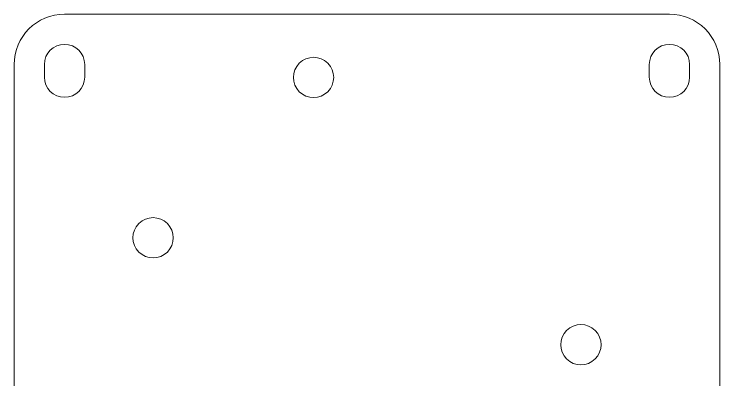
# Model space of a CAD drawing. Header units: millimetres. Extents: x -182 to 182, y -145 to 145.
# Drawn here: x -70.6 to -14.6, y 116.1 to 145.1 of the extents above; entities that cross this region are included whole.
import ezdxf

# ---------------------------------------------------------------- set-up
doc = ezdxf.new("R2010")
doc.units = ezdxf.units.MM
doc.header["$MEASUREMENT"] = 0
doc.layers.add('layer 1', color=7, linetype='Continuous')

msp = doc.modelspace()

# ---------------------------------------------------------------- linework, layer by layer
at = {"layer": 'layer 1', "color": 7, "lineweight": 9}
for points, knots in [([(-66.5555, 145.1224), (-66.5555, 145.1224), (-18.5555, 145.1224), (-18.5555, 145.1224), (-18.5555, 145.1224), (-16.3555, 145.1224), (-14.5555, 143.3222), (-14.5555, 141.1224), (-14.5555, 141.1224), (-14.5555, 141.1224), (-14.5555, 105.1224), (-14.5555, 105.1224), (-14.5555, 105.1224), (-14.5555, 102.9226), (-16.3557, 101.1224), (-18.5555, 101.1224), (-18.5555, 101.1224), (-18.5555, 101.1224), (-66.5555, 101.1224), (-66.5555, 101.1224), (-66.5555, 101.1224), (-68.7553, 101.1224), (-70.5555, 102.9224), (-70.5555, 105.1224), (-70.5555, 105.1224), (-70.5555, 105.1224), (-70.5555, 141.1224), (-70.5555, 141.1224), (-70.5555, 141.1224), (-70.5555, 143.3224), (-68.7555, 145.1224), (-66.5555, 145.1224)], [0, 0, 0, 0, 0.1111111, 0.1111111, 0.1111111, 0.1111111, 0.2222222, 0.2222222, 0.2222222, 0.2222222, 0.3333333, 0.3333333, 0.3333333, 0.3333333, 0.4444444, 0.4444444, 0.4444444, 0.4444444, 0.5555556, 0.5555556, 0.5555556, 0.5555556, 0.6666667, 0.6666667, 0.6666667, 0.6666667, 0.7777778, 0.7777778, 0.7777778, 0.7777778, 1, 1, 1, 1]), ([(-64.9555, 140.1306), (-64.9555, 140.1306), (-64.9555, 140.1224), (-64.9555, 140.1224), (-64.9555, 140.1224), (-64.9555, 139.2388), (-65.6719, 138.5224), (-66.5555, 138.5224), (-66.5555, 138.5224), (-67.4391, 138.5224), (-68.1555, 139.2388), (-68.1555, 140.1224), (-68.1555, 140.1224), (-68.1555, 140.1224), (-68.1555, 140.1306), (-68.1555, 140.1306), (-68.1555, 140.1306), (-68.1555, 140.1306), (-68.1555, 141.1142), (-68.1555, 141.1142), (-68.1555, 141.1142), (-68.1555, 141.1142), (-68.1555, 141.1224), (-68.1555, 141.1224), (-68.1555, 141.1224), (-68.1555, 142.006), (-67.4391, 142.7224), (-66.5555, 142.7224), (-66.5555, 142.7224), (-65.6719, 142.7224), (-64.9555, 142.006), (-64.9555, 141.1224), (-64.9555, 141.1224), (-64.9555, 141.1224), (-64.9555, 141.1142), (-64.9555, 141.1142), (-64.9555, 141.1142), (-64.9555, 141.1142), (-64.9555, 140.1306), (-64.9555, 140.1306)], [0, 0, 0, 0, 0.0909091, 0.0909091, 0.0909091, 0.0909091, 0.1818182, 0.1818182, 0.1818182, 0.1818182, 0.2727273, 0.2727273, 0.2727273, 0.2727273, 0.3636364, 0.3636364, 0.3636364, 0.3636364, 0.4545455, 0.4545455, 0.4545455, 0.4545455, 0.5454545, 0.5454545, 0.5454545, 0.5454545, 0.6363636, 0.6363636, 0.6363636, 0.6363636, 0.7272727, 0.7272727, 0.7272727, 0.7272727, 0.8181818, 0.8181818, 0.8181818, 0.8181818, 1, 1, 1, 1]), ([(-16.9555, 140.1306), (-16.9555, 140.1306), (-16.9555, 140.1224), (-16.9555, 140.1224), (-16.9555, 140.1224), (-16.9555, 139.2388), (-17.6719, 138.5224), (-18.5555, 138.5224), (-18.5555, 138.5224), (-19.4391, 138.5224), (-20.1555, 139.2388), (-20.1555, 140.1224), (-20.1555, 140.1224), (-20.1555, 140.1224), (-20.1555, 140.1306), (-20.1555, 140.1306), (-20.1555, 140.1306), (-20.1555, 140.1306), (-20.1555, 141.1142), (-20.1555, 141.1142), (-20.1555, 141.1142), (-20.1555, 141.1142), (-20.1555, 141.1224), (-20.1555, 141.1224), (-20.1555, 141.1224), (-20.1555, 142.006), (-19.4391, 142.7224), (-18.5555, 142.7224), (-18.5555, 142.7224), (-17.6719, 142.7224), (-16.9555, 142.006), (-16.9555, 141.1224), (-16.9555, 141.1224), (-16.9555, 141.1224), (-16.9555, 141.1142), (-16.9555, 141.1142), (-16.9555, 141.1142), (-16.9555, 141.1142), (-16.9555, 140.1306), (-16.9555, 140.1306)], [0, 0, 0, 0, 0.0909091, 0.0909091, 0.0909091, 0.0909091, 0.1818182, 0.1818182, 0.1818182, 0.1818182, 0.2727273, 0.2727273, 0.2727273, 0.2727273, 0.3636364, 0.3636364, 0.3636364, 0.3636364, 0.4545455, 0.4545455, 0.4545455, 0.4545455, 0.5454545, 0.5454545, 0.5454545, 0.5454545, 0.6363636, 0.6363636, 0.6363636, 0.6363636, 0.7272727, 0.7272727, 0.7272727, 0.7272727, 0.8181818, 0.8181818, 0.8181818, 0.8181818, 1, 1, 1, 1]), ([(-47.9294, 141.2244), (-47.3046, 141.8492), (-46.2915, 141.8492), (-45.6667, 141.2244), (-45.6667, 141.2244), (-45.0419, 140.5996), (-45.042, 139.5865), (-45.6668, 138.9617), (-45.6668, 138.9617), (-46.2916, 138.3369), (-47.3046, 138.3369), (-47.9294, 138.9617), (-47.9294, 138.9617), (-48.5542, 139.5865), (-48.5542, 140.5996), (-47.9294, 141.2244)], [0, 0, 0, 0, 0.2, 0.2, 0.2, 0.2, 0.4, 0.4, 0.4, 0.4, 0.6, 0.6, 0.6, 0.6, 1, 1, 1, 1]), ([(-60.6574, 128.4964), (-60.0326, 129.1212), (-59.0194, 129.1212), (-58.3946, 128.4964), (-58.3946, 128.4964), (-57.7698, 127.8716), (-57.7699, 126.8586), (-58.3947, 126.2338), (-58.3947, 126.2338), (-59.0195, 125.609), (-60.0325, 125.609), (-60.6573, 126.2338), (-60.6573, 126.2338), (-61.2821, 126.8586), (-61.2822, 127.8716), (-60.6574, 128.4964)], [0, 0, 0, 0, 0.2, 0.2, 0.2, 0.2, 0.4, 0.4, 0.4, 0.4, 0.6, 0.6, 0.6, 0.6, 1, 1, 1, 1]), ([(-26.7162, 120.0112), (-26.0914, 120.636), (-25.0783, 120.636), (-24.4535, 120.0112), (-24.4535, 120.0112), (-23.8287, 119.3864), (-23.8288, 118.3733), (-24.4536, 117.7485), (-24.4536, 117.7485), (-25.0784, 117.1237), (-26.0914, 117.1237), (-26.7162, 117.7485), (-26.7162, 117.7485), (-27.341, 118.3733), (-27.341, 119.3864), (-26.7162, 120.0112)], [0, 0, 0, 0, 0.2, 0.2, 0.2, 0.2, 0.4, 0.4, 0.4, 0.4, 0.6, 0.6, 0.6, 0.6, 1, 1, 1, 1])]:
    msp.add_open_spline(points, degree=3, knots=knots, dxfattribs=at)

doc.saveas('drawing.dxf')
